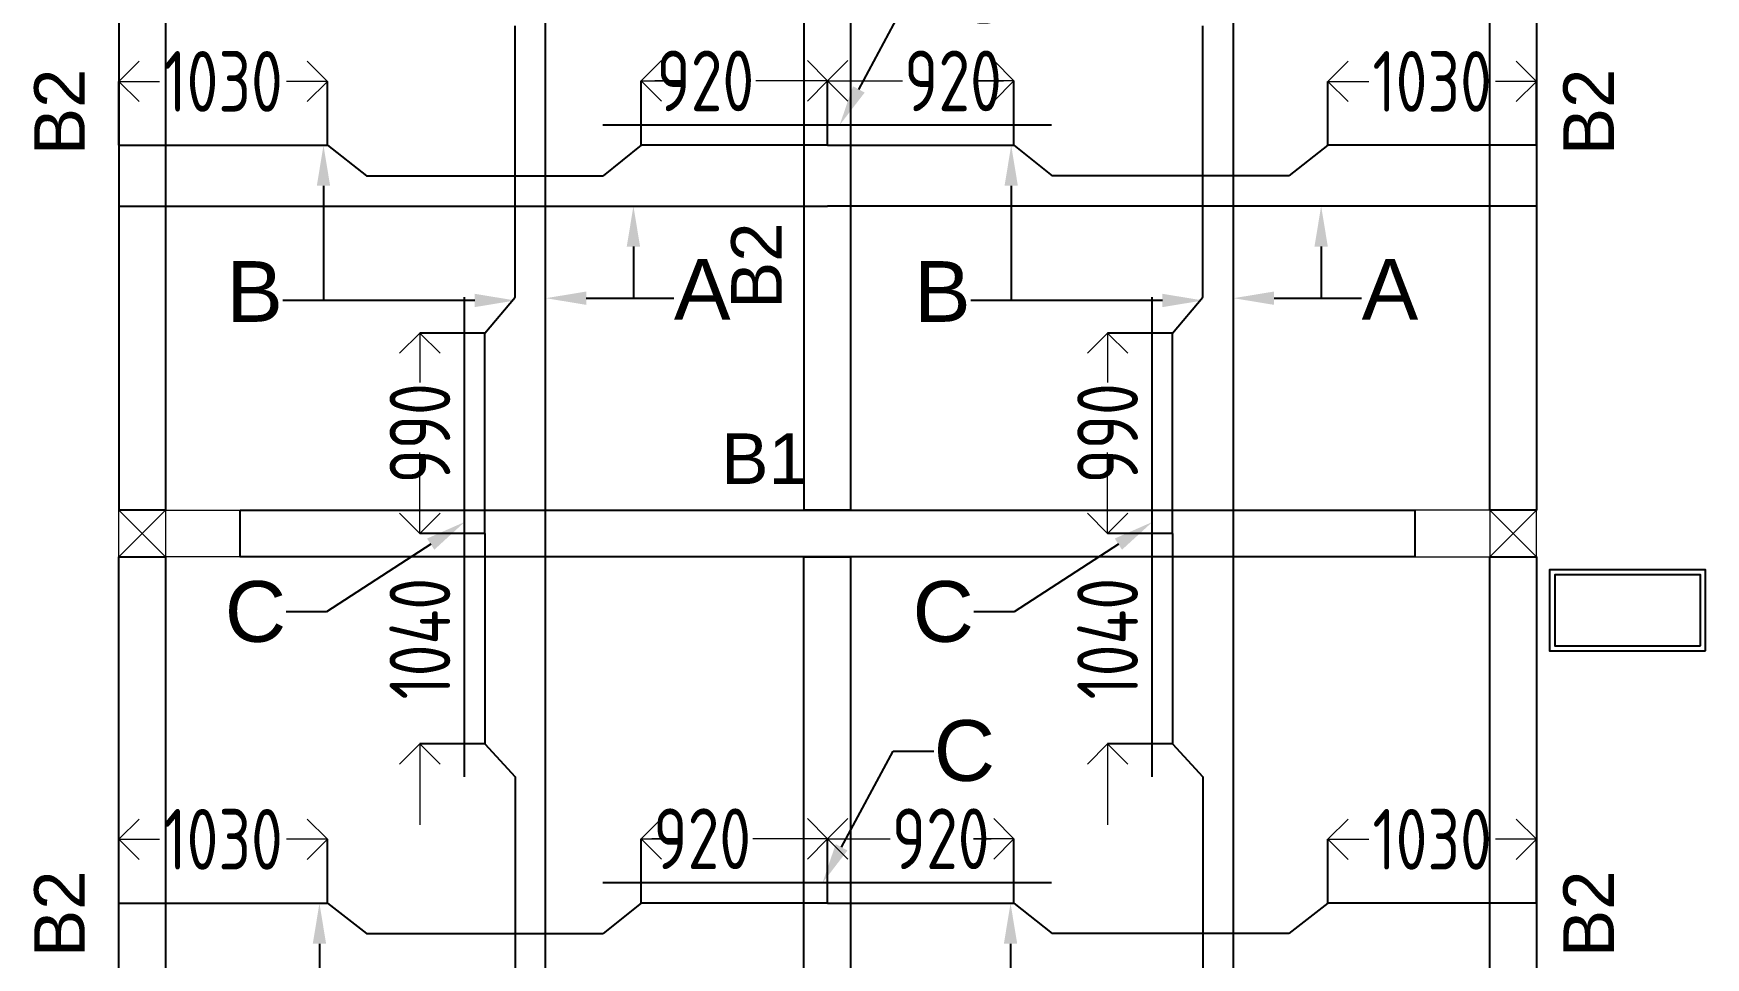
# Model space of a CAD drawing. Header units: inches. Extents: x -605 to 2991212, y -2872845 to 0.
# Drawn here: x 2845489 to 2853745, y -2288080 to -2283515 of the extents above; entities that cross this region are included whole.
import ezdxf
from ezdxf import colors
from ezdxf.entities.mleader import LeaderData, LeaderLine
from ezdxf.enums import TextEntityAlignment as Align
from ezdxf.math import Vec2, Vec3

# ---------------------------------------------------------------- set-up
doc = ezdxf.new("R2010")
doc.units = ezdxf.units.IN
doc.header["$LTSCALE"] = 600
doc.header["$MEASUREMENT"] = 0
for name, color, linetype, lineweight in [('rDIMension', 1, 'Continuous', 18), ('rRCC 2', 40, 'Continuous', 15), ('rREINF 1', 1, 'Continuous', 25)]:
    doc.layers.add(name, color=color, linetype=linetype, lineweight=lineweight)
doc.layers.add('see level', color=2, linetype='Continuous')
doc.styles.add('DIM', font='geniso.shx', dxfattribs={"width": 0.85})
doc.styles.get("Standard").update_dxf_attribs({"font": 'arial.ttf'})
doc.dimstyles.new('ST-100', dxfattribs={"dimscale": 100, "dimtxt": 2.5, "dimasz": 2, "dimexe": 0.18, "dimexo": 0.0625, "dimgap": 0.2, "dimtad": 0, "dimdec": 0, "dimzin": 0, "dimdsep": 46, "dimtxsty": 'DIM', "dimblk": 'OPEN90', "dimcen": 0.09, "dimclrd": 256, "dimclrt": 7, "dimadec": 0, "dimazin": 0, "dimtfac": 1, "dimtdec": 0, "dimtofl": 0, "dimtmove": 0, "dimatfit": 3, "dimldrblk": 'OPEN90', "dimfxl": 1, "dimtolj": 1, "dimtzin": 0, "dimlwd": -1, "dimarcsym": 0})

# ---------------------------------------------------------------- blocks, each defined once
blk = doc.blocks.new('_Open90')
at = {"color": 0, "linetype": 'ByBlock', "lineweight": -2}
for p, q in [((-0.5, 0.5), (0, 0)), ((0, 0), (-1, 0)), ((0, 0), (-0.5, -0.5))]:
    blk.add_line(p, q, dxfattribs=at)
blk = doc.blocks.new('*D1020')
at = {"layer": 'Defpoints', "color": 0, "linetype": 'ByBlock'}
for p in [(2846940.3, -2283752), (2845910.3, -2284067.7), (2846940.3, -2284067.7)]:
    blk.add_point(p, dxfattribs=at)
at = {"layer": 'rDIMension', "color": 0, "linetype": 'ByBlock', "lineweight": -2}
for p, q in [((2845910.3, -2284067.7), (2845910.3, -2283752)), ((2846940.3, -2284067.7), (2846940.3, -2283752))]:
    blk.add_line(p, q, dxfattribs=at)
at = {"layer": 'rDIMension'}
for p, q in [((2846110.3, -2283752), (2846111.9, -2283752)), ((2846740.3, -2283752), (2846738.6, -2283752))]:
    blk.add_line(p, q, dxfattribs=at)
at = {"layer": 'rDIMension', "linetype": 'ByBlock', "xscale": 200, "yscale": 200, "zscale": 200, "rotation": 180}
blk.add_blockref('_Open90', (2845910.3, -2283752), dxfattribs=at)
at = {"layer": 'rDIMension', "linetype": 'ByBlock', "xscale": 200, "yscale": 200, "zscale": 200}
blk.add_blockref('_Open90', (2846940.3, -2283752), dxfattribs=at)
at = {"layer": 'rDIMension', "color": 7, "linetype": 'ByBlock', "insert": (2846425.3, -2283752), "char_height": 300, "attachment_point": 5, "style": 'DIM'}
blk.add_mtext('\\A1;1030', dxfattribs=at)
blk = doc.blocks.new('*D1021')
at = {"layer": 'Defpoints', "color": 0, "linetype": 'ByBlock'}
for p in [(2849410.3, -2283749.3), (2848490.3, -2284067.7), (2849410.3, -2284067.7)]:
    blk.add_point(p, dxfattribs=at)
at = {"layer": 'rDIMension', "color": 0, "linetype": 'ByBlock', "lineweight": -2}
for p, q in [((2848490.3, -2284067.7), (2848490.3, -2283749.3)), ((2849410.3, -2284067.7), (2849410.3, -2283749.3))]:
    blk.add_line(p, q, dxfattribs=at)
at = {"layer": 'rDIMension'}
for p, q in [((2848690.3, -2283749.3), (2848557, -2283749.3)), ((2849210.3, -2283749.3), (2849056.2, -2283749.3))]:
    blk.add_line(p, q, dxfattribs=at)
at = {"layer": 'rDIMension', "linetype": 'ByBlock', "xscale": 200, "yscale": 200, "zscale": 200, "rotation": 180}
blk.add_blockref('_Open90', (2848490.3, -2283749.3), dxfattribs=at)
at = {"layer": 'rDIMension', "linetype": 'ByBlock', "xscale": 200, "yscale": 200, "zscale": 200}
blk.add_blockref('_Open90', (2849410.3, -2283749.3), dxfattribs=at)
at = {"layer": 'rDIMension', "color": 7, "linetype": 'ByBlock', "insert": (2848806.6, -2283749.3), "char_height": 300, "attachment_point": 5, "style": 'DIM'}
blk.add_mtext('\\A1;920', dxfattribs=at)
blk = doc.blocks.new('*D1022')
at = {"layer": 'Defpoints', "color": 0, "linetype": 'ByBlock'}
for p in [(2851880.3, -2283752), (2851880.3, -2284067.7), (2852910.3, -2284067.7)]:
    blk.add_point(p, dxfattribs=at)
at = {"layer": 'rDIMension', "color": 0, "linetype": 'ByBlock', "lineweight": -2}
for p, q in [((2851880.3, -2284067.7), (2851880.3, -2283752)), ((2852910.3, -2284067.7), (2852910.3, -2283752))]:
    blk.add_line(p, q, dxfattribs=at)
at = {"layer": 'rDIMension'}
for p, q in [((2852080.3, -2283752), (2852081.9, -2283752)), ((2852710.3, -2283752), (2852708.6, -2283752))]:
    blk.add_line(p, q, dxfattribs=at)
at = {"layer": 'rDIMension', "linetype": 'ByBlock', "xscale": 200, "yscale": 200, "zscale": 200, "rotation": 180}
blk.add_blockref('_Open90', (2851880.3, -2283752), dxfattribs=at)
at = {"layer": 'rDIMension', "linetype": 'ByBlock', "xscale": 200, "yscale": 200, "zscale": 200}
blk.add_blockref('_Open90', (2852910.3, -2283752), dxfattribs=at)
at = {"layer": 'rDIMension', "color": 7, "linetype": 'ByBlock', "insert": (2852395.3, -2283752), "char_height": 300, "attachment_point": 5, "style": 'DIM'}
blk.add_mtext('\\A1;1030', dxfattribs=at)
blk = doc.blocks.new('*D1023')
at = {"layer": 'Defpoints', "color": 0, "linetype": 'ByBlock'}
for p in [(2849410.3, -2283749.3), (2849410.3, -2284067.7), (2850330.3, -2284067.7)]:
    blk.add_point(p, dxfattribs=at)
at = {"layer": 'rDIMension', "color": 0, "linetype": 'ByBlock', "lineweight": -2}
for p, q in [((2849410.3, -2284067.7), (2849410.3, -2283749.3)), ((2850330.3, -2284067.7), (2850330.3, -2283749.3))]:
    blk.add_line(p, q, dxfattribs=at)
at = {"layer": 'rDIMension'}
for p, q in [((2849610.3, -2283749.3), (2849780, -2283749.3)), ((2850130.3, -2283749.3), (2850279.2, -2283749.3))]:
    blk.add_line(p, q, dxfattribs=at)
at = {"layer": 'rDIMension', "linetype": 'ByBlock', "xscale": 200, "yscale": 200, "zscale": 200, "rotation": 180}
blk.add_blockref('_Open90', (2849410.3, -2283749.3), dxfattribs=at)
at = {"layer": 'rDIMension', "linetype": 'ByBlock', "xscale": 200, "yscale": 200, "zscale": 200}
blk.add_blockref('_Open90', (2850330.3, -2283749.3), dxfattribs=at)
at = {"layer": 'rDIMension', "color": 7, "linetype": 'ByBlock', "insert": (2850029.6, -2283749.3), "char_height": 300, "attachment_point": 5, "style": 'DIM'}
blk.add_mtext('\\A1;920', dxfattribs=at)
blk = doc.blocks.new('*D1024')
at = {"layer": 'Defpoints', "color": 0, "linetype": 'ByBlock'}
for p in [(2846940.3, -2287496.1), (2845910.3, -2287811.8), (2846940.3, -2287811.8)]:
    blk.add_point(p, dxfattribs=at)
at = {"layer": 'rDIMension', "color": 0, "linetype": 'ByBlock', "lineweight": -2}
for p, q in [((2845910.3, -2287811.8), (2845910.3, -2287496.1)), ((2846940.3, -2287811.8), (2846940.3, -2287496.1))]:
    blk.add_line(p, q, dxfattribs=at)
at = {"layer": 'rDIMension'}
for p, q in [((2846110.3, -2287496.1), (2846111.9, -2287496.1)), ((2846740.3, -2287496.1), (2846738.6, -2287496.1))]:
    blk.add_line(p, q, dxfattribs=at)
at = {"layer": 'rDIMension', "linetype": 'ByBlock', "xscale": 200, "yscale": 200, "zscale": 200, "rotation": 180}
blk.add_blockref('_Open90', (2845910.3, -2287496.1), dxfattribs=at)
at = {"layer": 'rDIMension', "linetype": 'ByBlock', "xscale": 200, "yscale": 200, "zscale": 200}
blk.add_blockref('_Open90', (2846940.3, -2287496.1), dxfattribs=at)
at = {"layer": 'rDIMension', "color": 7, "linetype": 'ByBlock', "insert": (2846425.3, -2287496.1), "char_height": 300, "attachment_point": 5, "style": 'DIM'}
blk.add_mtext('\\A1;1030', dxfattribs=at)
blk = doc.blocks.new('*D1025')
at = {"layer": 'Defpoints', "color": 0, "linetype": 'ByBlock'}
for p in [(2849410.3, -2287493.4), (2848490.3, -2287811.8), (2849410.3, -2287811.8)]:
    blk.add_point(p, dxfattribs=at)
at = {"layer": 'rDIMension', "color": 0, "linetype": 'ByBlock', "lineweight": -2}
for p, q in [((2848490.3, -2287811.8), (2848490.3, -2287493.4)), ((2849410.3, -2287811.8), (2849410.3, -2287493.4))]:
    blk.add_line(p, q, dxfattribs=at)
at = {"layer": 'rDIMension'}
for p, q in [((2848690.3, -2287493.4), (2848541.5, -2287493.4)), ((2849210.3, -2287493.4), (2849040.7, -2287493.4))]:
    blk.add_line(p, q, dxfattribs=at)
at = {"layer": 'rDIMension', "linetype": 'ByBlock', "xscale": 200, "yscale": 200, "zscale": 200, "rotation": 180}
blk.add_blockref('_Open90', (2848490.3, -2287493.4), dxfattribs=at)
at = {"layer": 'rDIMension', "linetype": 'ByBlock', "xscale": 200, "yscale": 200, "zscale": 200}
blk.add_blockref('_Open90', (2849410.3, -2287493.4), dxfattribs=at)
at = {"layer": 'rDIMension', "color": 7, "linetype": 'ByBlock', "insert": (2848791.1, -2287493.4), "char_height": 300, "attachment_point": 5, "style": 'DIM'}
blk.add_mtext('\\A1;920', dxfattribs=at)
blk = doc.blocks.new('*D1026')
at = {"layer": 'Defpoints', "color": 0, "linetype": 'ByBlock'}
for p in [(2851880.3, -2287496.1), (2851880.3, -2287811.8), (2852910.3, -2287811.8)]:
    blk.add_point(p, dxfattribs=at)
at = {"layer": 'rDIMension', "color": 0, "linetype": 'ByBlock', "lineweight": -2}
for p, q in [((2851880.3, -2287811.8), (2851880.3, -2287496.1)), ((2852910.3, -2287811.8), (2852910.3, -2287496.1))]:
    blk.add_line(p, q, dxfattribs=at)
at = {"layer": 'rDIMension'}
for p, q in [((2852080.3, -2287496.1), (2852081.9, -2287496.1)), ((2852710.3, -2287496.1), (2852708.6, -2287496.1))]:
    blk.add_line(p, q, dxfattribs=at)
at = {"layer": 'rDIMension', "linetype": 'ByBlock', "xscale": 200, "yscale": 200, "zscale": 200, "rotation": 180}
blk.add_blockref('_Open90', (2851880.3, -2287496.1), dxfattribs=at)
at = {"layer": 'rDIMension', "linetype": 'ByBlock', "xscale": 200, "yscale": 200, "zscale": 200}
blk.add_blockref('_Open90', (2852910.3, -2287496.1), dxfattribs=at)
at = {"layer": 'rDIMension', "color": 7, "linetype": 'ByBlock', "insert": (2852395.3, -2287496.1), "char_height": 300, "attachment_point": 5, "style": 'DIM'}
blk.add_mtext('\\A1;1030', dxfattribs=at)
blk = doc.blocks.new('*D1116')
at = {"layer": 'Defpoints', "color": 0, "linetype": 'ByBlock'}
for p in [(2847717.8, -2285985), (2847397.1, -2287025), (2847717.8, -2287025)]:
    blk.add_point(p, dxfattribs=at)
at = {"layer": 'rDIMension'}
for p, q in [((2847397.1, -2285785), (2847397.1, -2285585)), ((2847397.1, -2287225), (2847397.1, -2287425))]:
    blk.add_line(p, q, dxfattribs=at)
at = {"layer": 'rDIMension', "color": 0, "linetype": 'ByBlock', "lineweight": -2}
for p, q in [((2847717.8, -2285985), (2847397.1, -2285985)), ((2847717.8, -2287025), (2847397.1, -2287025))]:
    blk.add_line(p, q, dxfattribs=at)
at = {"layer": 'rDIMension', "linetype": 'ByBlock', "xscale": 200, "yscale": 200, "zscale": 200}
for p, rotation in [((2847397.1, -2285985), 270), ((2847397.1, -2287025), 90)]:
    blk.add_blockref('_Open90', p, dxfattribs=dict(at, rotation=rotation))
at = {"layer": 'rDIMension', "color": 7, "linetype": 'ByBlock', "insert": (2847397.1, -2286505), "char_height": 300, "attachment_point": 5, "rotation": 90, "style": 'DIM'}
blk.add_mtext('\\A1;1040', dxfattribs=at)
blk = doc.blocks.new('*D1118')
at = {"layer": 'Defpoints', "color": 0, "linetype": 'ByBlock'}
for p in [(2851113.6, -2285985), (2850792.9, -2287025), (2851113.6, -2287025)]:
    blk.add_point(p, dxfattribs=at)
at = {"layer": 'rDIMension'}
for p, q in [((2850792.9, -2285785), (2850792.9, -2285585)), ((2850792.9, -2287225), (2850792.9, -2287425))]:
    blk.add_line(p, q, dxfattribs=at)
at = {"layer": 'rDIMension', "color": 0, "linetype": 'ByBlock', "lineweight": -2}
for p, q in [((2851113.6, -2285985), (2850792.9, -2285985)), ((2851113.6, -2287025), (2850792.9, -2287025))]:
    blk.add_line(p, q, dxfattribs=at)
at = {"layer": 'rDIMension', "linetype": 'ByBlock', "xscale": 200, "yscale": 200, "zscale": 200}
for p, rotation in [((2850792.9, -2285985), 270), ((2850792.9, -2287025), 90)]:
    blk.add_blockref('_Open90', p, dxfattribs=dict(at, rotation=rotation))
at = {"layer": 'rDIMension', "color": 7, "linetype": 'ByBlock', "insert": (2850792.9, -2286505), "char_height": 300, "attachment_point": 5, "rotation": 90, "style": 'DIM'}
blk.add_mtext('\\A1;1040', dxfattribs=at)
blk = doc.blocks.new('*D1119')
at = {"layer": 'Defpoints', "color": 0, "linetype": 'ByBlock'}
for p in [(2850330.3, -2287493.4), (2849410.3, -2287811.8), (2850330.3, -2287811.8)]:
    blk.add_point(p, dxfattribs=at)
at = {"layer": 'rDIMension', "color": 0, "linetype": 'ByBlock', "lineweight": -2}
for p, q in [((2849410.3, -2287811.8), (2849410.3, -2287493.4)), ((2850330.3, -2287811.8), (2850330.3, -2287493.4))]:
    blk.add_line(p, q, dxfattribs=at)
at = {"layer": 'rDIMension'}
for p, q in [((2849610.3, -2287493.4), (2849719.1, -2287493.4)), ((2850130.3, -2287493.4), (2850218.3, -2287493.4))]:
    blk.add_line(p, q, dxfattribs=at)
at = {"layer": 'rDIMension', "linetype": 'ByBlock', "xscale": 200, "yscale": 200, "zscale": 200, "rotation": 180}
blk.add_blockref('_Open90', (2849410.3, -2287493.4), dxfattribs=at)
at = {"layer": 'rDIMension', "linetype": 'ByBlock', "xscale": 200, "yscale": 200, "zscale": 200}
blk.add_blockref('_Open90', (2850330.3, -2287493.4), dxfattribs=at)
at = {"layer": 'rDIMension', "color": 7, "linetype": 'ByBlock', "insert": (2849968.7, -2287493.4), "char_height": 300, "attachment_point": 5, "style": 'DIM'}
blk.add_mtext('\\A1;920', dxfattribs=at)
blk = doc.blocks.new('*D1120')
at = {"layer": 'Defpoints', "color": 0, "linetype": 'ByBlock'}
for p in [(2847397.1, -2284995), (2847717.8, -2284995), (2847717.8, -2285985)]:
    blk.add_point(p, dxfattribs=at)
at = {"layer": 'rDIMension', "color": 0, "linetype": 'ByBlock', "lineweight": -2}
for p, q in [((2847717.8, -2284995), (2847397.1, -2284995)), ((2847717.8, -2285985), (2847397.1, -2285985))]:
    blk.add_line(p, q, dxfattribs=at)
at = {"layer": 'rDIMension'}
for p, q in [((2847397.1, -2285195), (2847397.1, -2285239.9)), ((2847397.1, -2285785), (2847397.1, -2285740.1))]:
    blk.add_line(p, q, dxfattribs=at)
at = {"layer": 'rDIMension', "linetype": 'ByBlock', "xscale": 200, "yscale": 200, "zscale": 200}
for p, rotation in [((2847397.1, -2284995), 90), ((2847397.1, -2285985), 270)]:
    blk.add_blockref('_Open90', p, dxfattribs=dict(at, rotation=rotation))
at = {"layer": 'rDIMension', "color": 7, "linetype": 'ByBlock', "insert": (2847397.1, -2285490), "char_height": 300, "attachment_point": 5, "rotation": 90, "style": 'DIM'}
blk.add_mtext('\\A1;990', dxfattribs=at)
blk = doc.blocks.new('*D1122')
at = {"layer": 'Defpoints', "color": 0, "linetype": 'ByBlock'}
for p in [(2850792.9, -2284995), (2851113.6, -2284995), (2851113.6, -2285985)]:
    blk.add_point(p, dxfattribs=at)
at = {"layer": 'rDIMension', "color": 0, "linetype": 'ByBlock', "lineweight": -2}
for p, q in [((2851113.6, -2284995), (2850792.9, -2284995)), ((2851113.6, -2285985), (2850792.9, -2285985))]:
    blk.add_line(p, q, dxfattribs=at)
at = {"layer": 'rDIMension'}
for p, q in [((2850792.9, -2285195), (2850792.9, -2285239.9)), ((2850792.9, -2285785), (2850792.9, -2285740.1))]:
    blk.add_line(p, q, dxfattribs=at)
at = {"layer": 'rDIMension', "linetype": 'ByBlock', "xscale": 200, "yscale": 200, "zscale": 200}
for p, rotation in [((2850792.9, -2284995), 90), ((2850792.9, -2285985), 270)]:
    blk.add_blockref('_Open90', p, dxfattribs=dict(at, rotation=rotation))
at = {"layer": 'rDIMension', "color": 7, "linetype": 'ByBlock', "insert": (2850792.9, -2285490), "char_height": 300, "attachment_point": 5, "rotation": 90, "style": 'DIM'}
blk.add_mtext('\\A1;990', dxfattribs=at)

msp = doc.modelspace()

# ---------------------------------------------------------------- linework, layer by layer
at = {"color": 4, "linetype": 'ByBlock'}
for points in [[(2848017.8, -2285985), (2848017.8, -2282310.6)], [(2851413.6, -2285985), (2851413.6, -2282310.6)], [(2847867.8, -2284818.2), (2847867.8, -2283477.4)], [(2851263.6, -2284818.2), (2851263.6, -2283477.4)], [(2850516.3, -2283967.7), (2848299.8, -2283967.7)], [(2845910.3, -2284067.7), (2846940.3, -2284067.7), (2847133.5, -2284217.7)], [(2849410.3, -2284067.7), (2848490.3, -2284067.7), (2848302, -2284217.7)], [(2849410.3, -2284067.7), (2850330.3, -2284067.7), (2850518.5, -2284217.7)], [(2852910.3, -2284067.7), (2851880.3, -2284067.7), (2851687, -2284217.7)], [(2847133.5, -2284217.7), (2848302, -2284217.7)], [(2851687, -2284217.7), (2850518.5, -2284217.7)], [(2845910.3, -2284367.7), (2849410.3, -2284367.7)], [(2852910.3, -2284367.7), (2849410.3, -2284367.7)], [(2847617.8, -2287186.8), (2847617.8, -2284818.2)], [(2847717.8, -2285985), (2847717.8, -2284995), (2847867.8, -2284818.2)], [(2851013.6, -2287186.8), (2851013.6, -2284818.2)], [(2851113.6, -2285985), (2851113.6, -2284995), (2851263.6, -2284818.2)], [(2847717.8, -2285985), (2847717.8, -2287025), (2847867.8, -2287186.8)], [(2848017.8, -2289875), (2848017.8, -2285985)], [(2851113.6, -2285985), (2851113.6, -2287025), (2851263.6, -2287186.8)], [(2851413.6, -2289875), (2851413.6, -2285985)], [(2847867.8, -2287186.8), (2847867.8, -2288673.2)], [(2851263.6, -2287186.8), (2851263.6, -2288673.2)], [(2850516.3, -2287711.8), (2848299.8, -2287711.8)], [(2845910.3, -2287811.8), (2846940.3, -2287811.8), (2847133.5, -2287961.8)], [(2849410.3, -2287811.8), (2848490.3, -2287811.8), (2848302, -2287961.8)], [(2849410.3, -2287811.8), (2850330.3, -2287811.8), (2850518.5, -2287961.8)], [(2852910.3, -2287811.8), (2851880.3, -2287811.8), (2851687, -2287961.8)], [(2847133.5, -2287961.8), (2848302, -2287961.8)], [(2851687, -2287961.8), (2850518.5, -2287961.8)]]:
    msp.add_lwpolyline(points, dxfattribs=at)
at = {"color": 1, "linetype": 'ByBlock'}
for points in [[(2845912.5, -2282425.6), (2846140.3, -2282425.6), (2846140.3, -2285870), (2845912.5, -2285870)], [(2849295.3, -2282425.6), (2849523.1, -2282425.6), (2849523.1, -2285870), (2849295.3, -2285870)], [(2852680.3, -2282425.6), (2852910.3, -2282425.6), (2852910.3, -2285870), (2852680.3, -2285870)], [(2846510.3, -2285870), (2852310.3, -2285870), (2852310.3, -2286100), (2846510.3, -2286100)], [(2845910.3, -2286100), (2846140.3, -2286100), (2846140.3, -2289760), (2845910.3, -2289760)], [(2849293.1, -2286100), (2849523.1, -2286100), (2849523.1, -2289760), (2849293.1, -2289760)], [(2852680.3, -2286100), (2852910.3, -2286100), (2852910.3, -2289760), (2852680.3, -2289760)]]:
    msp.add_lwpolyline(points, close=True, dxfattribs=at)
at = {"color": 6, "linetype": 'ByBlock'}
msp.add_lwpolyline([(2853745.3, -2286565), (2853745.3, -2286165), (2852975.3, -2286165), (2852975.3, -2286565)], close=True, dxfattribs=at)
at = {"color": 3, "linetype": 'ByBlock'}
msp.add_lwpolyline([(2853720.3, -2286540), (2853720.3, -2286190), (2853000.3, -2286190), (2853000.3, -2286540)], close=True, dxfattribs=at)
at = {"layer": 'rRCC 2', "color": 6}
for p, q in [((2845910.3, -2285870), (2846140.3, -2286100)), ((2845910.3, -2286100), (2846140.3, -2285870)), ((2852910.3, -2285870), (2852680.3, -2286100)), ((2852910.3, -2286100), (2852680.3, -2285870))]:
    msp.add_line(p, q, dxfattribs=at)
for points in [[(2845910.3, -2286100), (2845910.3, -2285870), (2846510.3, -2285870), (2846510.3, -2286100)], [(2845910.3, -2285870), (2846140.3, -2285870), (2846140.3, -2286100), (2845910.3, -2286100)], [(2852910.3, -2286100), (2852910.3, -2285870), (2852310.3, -2285870), (2852310.3, -2286100)], [(2852910.3, -2285870), (2852680.3, -2285870), (2852680.3, -2286100), (2852910.3, -2286100)]]:
    msp.add_lwpolyline(points, close=True, dxfattribs=at)
at = {"layer": 'see level', "color": 4, "linetype": 'ByBlock', "lineweight": 20}
msp.add_line((2846140.3, -2285870), (2845910.3, -2285870), dxfattribs=at)

# ---------------------------------------------------------------- texts
at = {"layer": 'rRCC 2'}
for p in [(2845617.6, -2283902.5), (2853168, -2283902.5), (2849058.9, -2284662.3), (2845617.6, -2287863.7), (2853168, -2287863.7)]:
    msp.add_text('B2', height=250, rotation=90, dxfattribs=at).set_placement(p, align=Align.MIDDLE_CENTER)
msp.add_text('B1', height=250, dxfattribs=at).set_placement((2849099, -2285615.7), align=Align.MIDDLE_CENTER)

# ---------------------------------------------------------------- dimensions: what is measured, and where the dimension line sits
at = {"layer": 'rDIMension', "color": 1, "linetype": 'ByBlock'}
for base, p1, p2, override, picture, middle in [((2846940.3, -2283752), (2845910.3, -2284067.7), (2846940.3, -2284067.7), {"dimtxt": 3, "dimasz": 2, "dimexe": 0, "dimexo": 0, "dimtmove": 1, "dimfxl": 1.25, "dimtfillclr": 256, "dimarcsym": 2}, '*D1020', (2846425.3, -2283752)), ((2849410.3, -2283749.3), (2848490.3, -2284067.7), (2849410.3, -2284067.7), {"dimtxt": 3, "dimexe": 0, "dimexo": 0, "dimtmove": 1, "dimfxl": 1.25, "dimtfillclr": 256, "dimarcsym": 2}, '*D1021', (2848806.6, -2283749.3)), ((2846940.3, -2287496.1), (2845910.3, -2287811.8), (2846940.3, -2287811.8), {"dimtxt": 3, "dimasz": 2, "dimexe": 0, "dimexo": 0, "dimtmove": 1, "dimfxl": 1.25, "dimtfillclr": 256, "dimarcsym": 2}, '*D1024', (2846425.3, -2287496.1)), ((2849410.3, -2287493.4), (2848490.3, -2287811.8), (2849410.3, -2287811.8), {"dimtxt": 3, "dimexe": 0, "dimexo": 0, "dimtmove": 1, "dimfxl": 1.25, "dimtfillclr": 256, "dimarcsym": 2}, '*D1025', (2848791.1, -2287493.4))]:
    dim = msp.add_linear_dim(base=base, p1=p1, p2=p2, dimstyle='ST-100', override=override, dxfattribs=at)
    dim.commit()
    dim.dimension.update_dxf_attribs({"geometry": picture, "text_midpoint": middle, "dimtype": 160})
for base, p1, p2, override, picture, middle in [((2849410.3, -2283749.3), (2850330.3, -2284067.7), (2849410.3, -2284067.7), {"dimtxt": 3, "dimexe": 0, "dimexo": 0, "dimtmove": 1, "dimfxl": 1.25, "dimtfillclr": 256, "dimarcsym": 2}, '*D1023', (2850029.6, -2283749.3)), ((2851880.3, -2283752), (2852910.3, -2284067.7), (2851880.3, -2284067.7), {"dimtxt": 3, "dimasz": 2, "dimexe": 0, "dimexo": 0, "dimtmove": 1, "dimfxl": 1.25, "dimtfillclr": 256, "dimarcsym": 2}, '*D1022', (2852395.3, -2283752)), ((2851880.3, -2287496.1), (2852910.3, -2287811.8), (2851880.3, -2287811.8), {"dimtxt": 3, "dimasz": 2, "dimexe": 0, "dimexo": 0, "dimtmove": 1, "dimfxl": 1.25, "dimtfillclr": 256, "dimarcsym": 2}, '*D1026', (2852395.3, -2287496.1))]:
    dim = msp.add_linear_dim(base=base, p1=p1, p2=p2, angle=180, dimstyle='ST-100', override=override, dxfattribs=at)
    dim.commit()
    dim.dimension.update_dxf_attribs({"geometry": picture, "text_midpoint": middle, "dimtype": 160})
for base, p1, p2, picture, middle in [((2847397.1, -2284995), (2847717.8, -2285985), (2847717.8, -2284995), '*D1120', (2847397.1, -2285490)), ((2850792.9, -2284995), (2851113.6, -2285985), (2851113.6, -2284995), '*D1122', (2850792.9, -2285490)), ((2847397.1, -2287025), (2847717.8, -2285985), (2847717.8, -2287025), '*D1116', (2847397.1, -2286505)), ((2850792.9, -2287025), (2851113.6, -2285985), (2851113.6, -2287025), '*D1118', (2850792.9, -2286505))]:
    dim = msp.add_linear_dim(base=base, p1=p1, p2=p2, angle=90, dimstyle='ST-100', override={"dimtxt": 3, "dimexe": 0, "dimexo": 0, "dimtmove": 1, "dimfxl": 1.25, "dimtfillclr": 256, "dimarcsym": 2}, dxfattribs=at)
    dim.commit()
    dim.dimension.update_dxf_attribs({"geometry": picture, "text_midpoint": middle})
at = {"layer": 'rDIMension', "color": 4, "linetype": 'ByBlock'}
dim = msp.add_linear_dim(base=(2850330.3, -2287493.4), p1=(2849410.3, -2287811.8), p2=(2850330.3, -2287811.8), dimstyle='ST-100', override={"dimtxt": 3, "dimexe": 0, "dimexo": 0, "dimtmove": 1, "dimfxl": 1.25, "dimtfillclr": 256, "dimarcsym": 2}, dxfattribs=at)
dim.commit()
dim.dimension.update_dxf_attribs({"geometry": '*D1119', "text_midpoint": (2849968.7, -2287493.4), "dimtype": 160})

# ---------------------------------------------------------------- leaders
at = {"layer": 'rREINF 1', "color": 3, "linetype": 'ByBlock'}
ml = msp.add_multileader_mtext('Standard', dxfattribs=at)
ml.set_content('C', color=3)
ml.set_leader_properties()
ml.build(insert=Vec2(0, 0))
ml.multileader.update_dxf_attribs({"text_top_attachment_type": 0, "text_bottom_attachment_type": 0, "dogleg_length": 200, "arrow_head_size": 200})
ctx = ml.context
ctx.base_point, ctx.char_height, ctx.arrow_head_size, ctx.landing_gap_size, ctx.plane_origin = Vec3(2850019.2, -2283315.8), 300, 200, 0.09, Vec3(2849048.4, -2284218.3)
notes = []
notes.append((ctx, [(0, (1, 1, 0), (2849819.2, -2283315.8), (1, 0), 200, [(0, [(2849469.8, -2283967.7)], 256, [])])]))
ctx.mtext.insert, ctx.mtext.flow_direction = Vec3(2850019.3, -2283163.3), 5
ml = msp.add_multileader_mtext('Standard', dxfattribs=at)
ml.set_content('B', color=3)
ml.set_leader_properties()
ml.build(insert=Vec2(0, 0))
ml.multileader.update_dxf_attribs({"text_top_attachment_type": 0, "text_bottom_attachment_type": 0, "dogleg_length": 200, "arrow_head_size": 200})
ctx = ml.context
ctx.base_point, ctx.char_height, ctx.arrow_head_size, ctx.landing_gap_size, ctx.plane_origin = Vec3(2846494.3, -2284834.1), 300, 200, 0.09, Vec3(2846955.2, -2284240.9)
ctx.text_align_type = 2
notes.append((ctx, [(0, (1, 1, 0), (2846921, -2284834.1), (-1, 0), 200, [(0, [(2846921, -2284067.7)], 256, [])])]))
ctx.mtext.insert, ctx.mtext.alignment, ctx.mtext.flow_direction = Vec3(2846720.9, -2284639.7), 3, 5
ml = msp.add_multileader_mtext('Standard', dxfattribs=at)
ml.set_content('B', color=3)
ml.set_leader_properties()
ml.build(insert=Vec2(0, 0))
ml.multileader.update_dxf_attribs({"text_top_attachment_type": 0, "text_bottom_attachment_type": 0, "dogleg_length": 200, "arrow_head_size": 200})
ctx = ml.context
ctx.base_point, ctx.char_height, ctx.arrow_head_size, ctx.landing_gap_size, ctx.plane_origin = Vec3(2849890.1, -2284834.1), 300, 200, 0.09, Vec3(2850351, -2284240.9)
ctx.text_align_type = 2
notes.append((ctx, [(0, (1, 1, 0), (2850316.8, -2284834.1), (-1, 0), 200, [(0, [(2850316.8, -2284067.7)], 256, [])])]))
ctx.mtext.insert, ctx.mtext.alignment, ctx.mtext.flow_direction = Vec3(2850116.8, -2284639.7), 3, 5
ml = msp.add_multileader_mtext('Standard', dxfattribs=at)
ml.set_content('A', color=3)
ml.set_leader_properties()
ml.build(insert=Vec2(0, 0))
ml.multileader.update_dxf_attribs({"text_top_attachment_type": 0, "text_bottom_attachment_type": 0, "dogleg_length": 200, "arrow_head_size": 200})
ctx = ml.context
ctx.base_point, ctx.char_height, ctx.arrow_head_size, ctx.landing_gap_size, ctx.plane_origin = Vec3(2848651.4, -2284822.9), 300, 200, 0.09, Vec3(2848604.8, -2284229.7)
notes.append((ctx, [(0, (1, 1, 0), (2848451.4, -2284822.9), (1, 0), 200, [(0, [(2848451.4, -2284367.7)], 256, [])])]))
ctx.mtext.insert, ctx.mtext.flow_direction = Vec3(2848651.5, -2284628.5), 5
ml = msp.add_multileader_mtext('Standard', dxfattribs=at)
ml.set_content('A', color=3)
ml.set_leader_properties()
ml.build(insert=Vec2(0, 0))
ml.multileader.update_dxf_attribs({"text_top_attachment_type": 0, "text_bottom_attachment_type": 0, "dogleg_length": 200, "arrow_head_size": 200})
ctx = ml.context
ctx.base_point, ctx.char_height, ctx.arrow_head_size, ctx.landing_gap_size, ctx.plane_origin = Vec3(2852047.2, -2284822.9), 300, 200, 0.09, Vec3(2852000.6, -2284229.7)
notes.append((ctx, [(0, (1, 1, 0), (2851847.2, -2284822.9), (1, 0), 200, [(0, [(2851847.2, -2284367.7)], 256, [])])]))
ctx.mtext.insert, ctx.mtext.flow_direction = Vec3(2852047.3, -2284628.5), 5
ml = msp.add_multileader_mtext('Standard', dxfattribs=at)
ml.set_content('', color=3)
ml.set_leader_properties()
ml.build(insert=Vec2(0, 0))
ml.multileader.update_dxf_attribs({"text_top_attachment_type": 0, "text_bottom_attachment_type": 0, "dogleg_length": 200, "arrow_head_size": 200})
ctx = ml.context
ctx.base_point, ctx.char_height, ctx.arrow_head_size, ctx.landing_gap_size, ctx.plane_origin = Vec3(2846867.2, -2284834.1), 300, 200, 0.09, Vec3(2847670.8, -2284834.1)
ctx.text_align_type = 2
notes.append((ctx, [(0, (1, 1, 0), (2847067.4, -2284834.1), (-1, 0), 200, [(0, [(2847867.8, -2284834.1)], 256, [])])]))
ctx.mtext.insert, ctx.mtext.alignment, ctx.mtext.flow_direction = Vec3(2846867.3, -2284684.1), 3, 5
ml = msp.add_multileader_mtext('Standard', dxfattribs=at)
ml.set_content('', color=3)
ml.set_leader_properties()
ml.build(insert=Vec2(0, 0))
ml.multileader.update_dxf_attribs({"text_top_attachment_type": 0, "text_bottom_attachment_type": 0, "dogleg_length": 200, "arrow_head_size": 200})
ctx = ml.context
ctx.base_point, ctx.char_height, ctx.arrow_head_size, ctx.landing_gap_size, ctx.plane_origin = Vec3(2848651.4, -2284822.9), 300, 200, 0.09, Vec3(2848035.5, -2284822.9)
notes.append((ctx, [(0, (1, 1, 0), (2848451.4, -2284822.9), (1, 0), 200, [(0, [(2848018.6, -2284822.9)], 256, [])])]))
ctx.mtext.insert, ctx.mtext.flow_direction = Vec3(2848651.5, -2284672.9), 5
ml = msp.add_multileader_mtext('Standard', dxfattribs=at)
ml.set_content('', color=3)
ml.set_leader_properties()
ml.build(insert=Vec2(0, 0))
ml.multileader.update_dxf_attribs({"text_top_attachment_type": 0, "text_bottom_attachment_type": 0, "dogleg_length": 200, "arrow_head_size": 200})
ctx = ml.context
ctx.base_point, ctx.char_height, ctx.arrow_head_size, ctx.landing_gap_size, ctx.plane_origin = Vec3(2850263.1, -2284834.1), 300, 200, 0.09, Vec3(2851066.6, -2284834.1)
ctx.text_align_type = 2
notes.append((ctx, [(0, (1, 1, 0), (2850463.2, -2284834.1), (-1, 0), 200, [(0, [(2851263.6, -2284834.1)], 256, [])])]))
ctx.mtext.insert, ctx.mtext.alignment, ctx.mtext.flow_direction = Vec3(2850263.1, -2284684.1), 3, 5
ml = msp.add_multileader_mtext('Standard', dxfattribs=at)
ml.set_content('', color=3)
ml.set_leader_properties()
ml.build(insert=Vec2(0, 0))
ml.multileader.update_dxf_attribs({"text_top_attachment_type": 0, "text_bottom_attachment_type": 0, "dogleg_length": 200, "arrow_head_size": 200})
ctx = ml.context
ctx.base_point, ctx.char_height, ctx.arrow_head_size, ctx.landing_gap_size, ctx.plane_origin = Vec3(2852047.2, -2284822.9), 300, 200, 0.09, Vec3(2851431.3, -2284822.9)
notes.append((ctx, [(0, (1, 1, 0), (2851847.2, -2284822.9), (1, 0), 200, [(0, [(2851414.4, -2284822.9)], 256, [])])]))
ctx.mtext.insert, ctx.mtext.flow_direction = Vec3(2852047.3, -2284672.9), 5
ml = msp.add_multileader_mtext('Standard', dxfattribs=at)
ml.set_content('C', color=3)
ml.set_leader_properties()
ml.build(insert=Vec2(0, 0))
ml.multileader.update_dxf_attribs({"text_top_attachment_type": 0, "text_bottom_attachment_type": 0, "dogleg_length": 200, "arrow_head_size": 200})
ctx = ml.context
ctx.base_point, ctx.char_height, ctx.arrow_head_size, ctx.landing_gap_size, ctx.plane_origin = Vec3(2846471, -2286373), 300, 200, 0.09, Vec3(2847367.3, -2285970.5)
ctx.text_align_type = 2
notes.append((ctx, [(1, (1, 1, 0), (2846936.4, -2286373), (-1, 0), 200, [(0, [(2847617.8, -2285928.5)], 256, [])])]))
ctx.mtext.insert, ctx.mtext.alignment, ctx.mtext.flow_direction = Vec3(2846736.3, -2286220.4), 3, 5
ml = msp.add_multileader_mtext('Standard', dxfattribs=at)
ml.set_content('C', color=3)
ml.set_leader_properties()
ml.build(insert=Vec2(0, 0))
ml.multileader.update_dxf_attribs({"text_top_attachment_type": 0, "text_bottom_attachment_type": 0, "dogleg_length": 200, "arrow_head_size": 200})
ctx = ml.context
ctx.base_point, ctx.char_height, ctx.arrow_head_size, ctx.landing_gap_size, ctx.plane_origin = Vec3(2849866.9, -2286373), 300, 200, 0.09, Vec3(2850763.1, -2285970.5)
ctx.text_align_type = 2
notes.append((ctx, [(1, (1, 1, 0), (2850332.2, -2286373), (-1, 0), 200, [(0, [(2851013.6, -2285928.5)], 256, [])])]))
ctx.mtext.insert, ctx.mtext.alignment, ctx.mtext.flow_direction = Vec3(2850132.2, -2286220.4), 3, 5
ml = msp.add_multileader_mtext('Standard', dxfattribs=at)
ml.set_content('C', color=3)
ml.set_leader_properties()
ml.build(insert=Vec2(0, 0))
ml.multileader.update_dxf_attribs({"text_top_attachment_type": 0, "text_bottom_attachment_type": 0, "dogleg_length": 200, "arrow_head_size": 200})
ctx = ml.context
ctx.base_point, ctx.char_height, ctx.arrow_head_size, ctx.landing_gap_size, ctx.plane_origin = Vec3(2849934.1, -2287059.9), 300, 200, 0.09, Vec3(2848963.3, -2287962.4)
notes.append((ctx, [(0, (1, 1, 0), (2849734.1, -2287059.9), (1, 0), 200, [(0, [(2849384.7, -2287711.8)], 256, [])])]))
ctx.mtext.insert, ctx.mtext.flow_direction = Vec3(2849934.2, -2286907.4), 5
ml = msp.add_multileader_mtext('Standard', dxfattribs=at)
ml.set_content('B', color=3)
ml.set_leader_properties()
ml.build(insert=Vec2(0, 0))
ml.multileader.update_dxf_attribs({"text_top_attachment_type": 0, "text_bottom_attachment_type": 0, "dogleg_length": 200, "arrow_head_size": 200})
ctx = ml.context
ctx.base_point, ctx.char_height, ctx.arrow_head_size, ctx.landing_gap_size, ctx.plane_origin = Vec3(2846474.4, -2288578.2), 300, 200, 0.09, Vec3(2846935.2, -2287984.9)
ctx.text_align_type = 2
notes.append((ctx, [(0, (1, 1, 0), (2846901.1, -2288578.2), (-1, 0), 200, [(0, [(2846901.1, -2287811.8)], 256, [])])]))
ctx.mtext.insert, ctx.mtext.alignment, ctx.mtext.flow_direction = Vec3(2846701, -2288383.8), 3, 5
ml = msp.add_multileader_mtext('Standard', dxfattribs=at)
ml.set_content('B', color=3)
ml.set_leader_properties()
ml.build(insert=Vec2(0, 0))
ml.multileader.update_dxf_attribs({"text_top_attachment_type": 0, "text_bottom_attachment_type": 0, "dogleg_length": 200, "arrow_head_size": 200})
ctx = ml.context
ctx.base_point, ctx.char_height, ctx.arrow_head_size, ctx.landing_gap_size, ctx.plane_origin = Vec3(2849886.8, -2288578.2), 300, 200, 0.09, Vec3(2850347.6, -2287984.9)
ctx.text_align_type = 2
notes.append((ctx, [(0, (1, 1, 0), (2850313.5, -2288578.2), (-1, 0), 200, [(0, [(2850313.5, -2287811.8)], 256, [])])]))
ctx.mtext.insert, ctx.mtext.alignment, ctx.mtext.flow_direction = Vec3(2850113.4, -2288383.8), 3, 5
for ctx, leaders in notes:
    for number, flags, end, landing, length, lines in leaders:
        leader = LeaderData()
        leader.index, (leader.has_last_leader_line, leader.has_dogleg_vector, leader.attachment_direction) = number, flags
        leader.last_leader_point, leader.dogleg_vector, leader.dogleg_length = Vec3(end), Vec3(landing), length
        for number, points, colour, breaks in lines:
            line = LeaderLine()
            line.index, line.vertices, line.color, line.breaks = number, Vec3.list(points), colors.encode_raw_color(colour), breaks
            leader.lines.append(line)
        ctx.leaders.append(leader)

doc.saveas('drawing.dxf')
